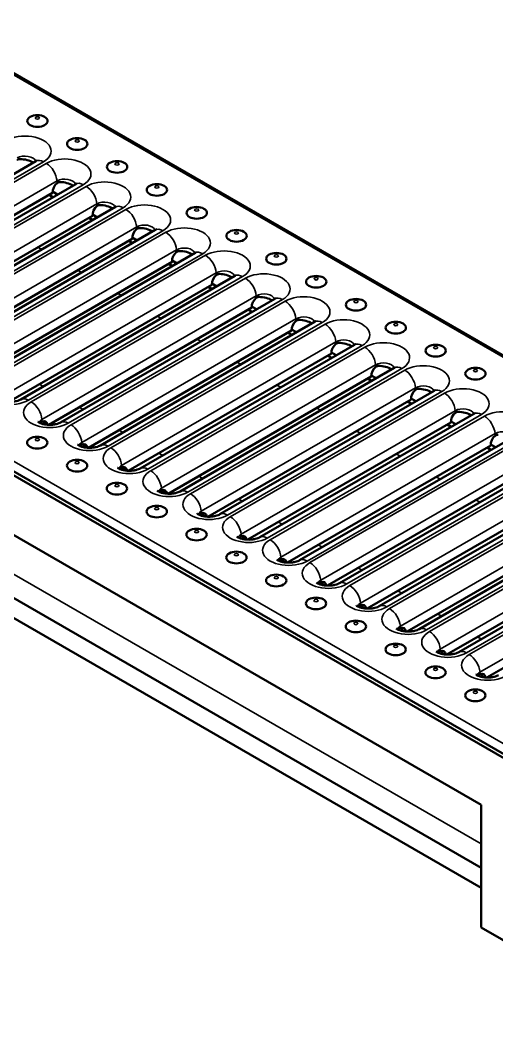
# Model space of a CAD drawing. Header units: millimetres. Extents: x 0 to 2181, y -65 to 1050.
# Drawn here: x 311.2 to 369.8, y 83.8 to 207.8 of the extents above; entities that cross this region are included whole.
import ezdxf

# ---------------------------------------------------------------- set-up
doc = ezdxf.new("R2010")
doc.units = ezdxf.units.MM
doc.header["$LTSCALE"] = 2.5
doc.layers.add('Sichtbar (ISO)', color=7, linetype='Continuous', lineweight=50)
doc.layers.add('Sichtbar schmal (ISO)', color=7, linetype='Continuous', lineweight=35)

msp = doc.modelspace()

# ---------------------------------------------------------------- linework, layer by layer
at = {"layer": 'Sichtbar (ISO)'}
for p, q in [((113.545, 314.953), (466.744, 111.033)), ((71.248, 289.865), (424.801, 85.741)), ((71.731, 290.09), (424.93, 86.17)), ((128.17, 249.653), (367.879, 111.257)), ((133.549, 238.79), (367.879, 103.5)), ((133.549, 236.341), (367.879, 101.051)), ((313.126, 190.492), (286.786, 175.284)), ((318.022, 187.665), (291.683, 172.457)), ((315.191, 186.584), (290.219, 172.166)), ((315.226, 186.05), (314.746, 186.327)), ((315.791, 186.376), (315.19, 186.723)), ((322.919, 184.837), (296.579, 169.63)), ((320.087, 183.757), (295.116, 169.339)), ((320.688, 183.549), (320.086, 183.896)), ((320.122, 183.223), (319.642, 183.5)), ((327.816, 182.01), (301.476, 166.803)), ((325.584, 180.722), (324.983, 181.069)), ((324.984, 180.93), (300.012, 166.512)), ((325.019, 180.396), (324.539, 180.673)), ((332.713, 179.183), (306.373, 163.976)), ((329.881, 178.102), (304.909, 163.685)), ((329.916, 177.568), (329.436, 177.845)), ((330.481, 177.895), (329.88, 178.242)), ((337.609, 176.356), (311.27, 161.149)), ((334.777, 175.275), (309.806, 160.858)), ((334.812, 174.741), (334.332, 175.018)), ((335.378, 175.068), (334.777, 175.415)), ((339.674, 172.448), (314.703, 158.031)), ((342.506, 173.529), (316.166, 158.322)), ((340.274, 172.241), (339.673, 172.588)), ((339.709, 171.914), (339.229, 172.191)), ((347.403, 170.702), (321.063, 155.495)), ((344.571, 169.621), (319.599, 155.204)), ((344.606, 169.087), (344.126, 169.364)), ((345.171, 169.413), (344.57, 169.76)), ((352.299, 167.875), (325.96, 152.667)), ((349.468, 166.794), (324.496, 152.377)), ((349.503, 166.26), (349.023, 166.537)), ((350.068, 166.586), (349.467, 166.933)), ((357.196, 165.048), (330.856, 149.84)), ((354.364, 163.967), (329.393, 149.549)), ((354.399, 163.433), (353.919, 163.71)), ((354.965, 163.759), (354.363, 164.106)), ((362.093, 162.22), (335.753, 147.013)), ((359.861, 160.932), (359.26, 161.279)), ((359.261, 161.14), (334.289, 146.722)), ((359.296, 160.606), (358.816, 160.883)), ((366.99, 159.393), (340.65, 144.186)), ((314.402, 158.054), (314.13, 158.21)), ((364.158, 158.313), (339.186, 143.895)), ((364.193, 157.779), (363.713, 158.056)), ((364.758, 158.105), (364.157, 158.452)), ((371.886, 156.566), (345.547, 141.359)), ((319.298, 155.227), (319.027, 155.383)), ((369.054, 155.485), (344.083, 141.068)), ((369.089, 154.951), (368.609, 155.229)), ((369.655, 155.278), (369.054, 155.625)), ((324.195, 152.399), (323.924, 152.556)), ((373.951, 152.658), (348.98, 138.241)), ((376.783, 153.739), (350.443, 138.532)), ((381.68, 150.912), (355.34, 135.705)), ((329.092, 149.572), (328.82, 149.729)), ((378.848, 149.831), (353.876, 135.414)), ((386.576, 148.085), (360.237, 132.878)), ((333.989, 146.745), (333.717, 146.902)), ((383.745, 147.004), (358.773, 132.587)), ((391.473, 145.258), (365.133, 130.05)), ((338.885, 143.918), (338.614, 144.075)), ((388.641, 144.177), (363.67, 129.76)), ((343.782, 141.091), (343.511, 141.248)), ((393.538, 141.35), (368.566, 126.933)), ((348.679, 138.264), (348.407, 138.42)), ((353.575, 135.437), (353.304, 135.593)), ((358.472, 132.61), (358.201, 132.766)), ((363.369, 129.782), (363.097, 129.939)), ((368.266, 126.955), (367.994, 127.112)), ((367.879, 96.152), (367.879, 111.257)), ((423.033, 64.308), (367.879, 96.152))]:
    msp.add_line(p, q, dxfattribs=at)
for centre in [(313.317, 195.422), (318.214, 192.595), (323.11, 189.768), (328.007, 186.941), (332.904, 184.114), (337.8, 181.287), (342.697, 178.46), (347.594, 175.632), (352.491, 172.805), (357.387, 169.978), (362.284, 167.151), (367.181, 164.324), (313.299, 155.832), (318.196, 153.005), (323.093, 150.178), (327.989, 147.351), (332.886, 144.524), (337.783, 141.697), (342.679, 138.87), (347.576, 136.043), (352.473, 133.216), (357.37, 130.388), (362.266, 127.561), (367.163, 124.734)]:
    msp.add_ellipse(centre, major_axis=(1.25, 0), ratio=0.5773503, dxfattribs=at)
for centre, major_axis, ratio, start_param, end_param in [((311.762, 190.143), (1.329, -0.278), 0.38606, 0.7684392, 2.0892526), ((315.898, 186.992), (0.427, 0.906), 0.6252357, 0.8587812, 2.3042497), ((316.659, 187.315), (1.329, -0.278), 0.38606, 0.7684392, 2.0892526), ((320.794, 184.165), (0.427, 0.906), 0.6252357, 0.8587812, 2.3042497), ((321.556, 184.488), (1.329, -0.278), 0.38606, 0.7684392, 2.0892526), ((325.691, 181.338), (0.427, 0.906), 0.6252357, 0.8587812, 2.3042497), ((326.453, 181.661), (1.329, -0.278), 0.38606, 0.7684392, 2.0892526), ((330.588, 178.511), (0.427, 0.906), 0.6252357, 0.8587812, 2.3042497), ((331.349, 178.834), (1.329, -0.278), 0.38606, 0.7684392, 2.0892526), ((335.485, 175.684), (0.427, 0.906), 0.6252357, 0.8587812, 2.3042497), ((336.246, 176.007), (1.329, -0.278), 0.38606, 0.7684392, 2.0892526), ((340.381, 172.856), (0.427, 0.906), 0.6252357, 0.8587812, 2.3042497), ((341.143, 173.18), (1.329, -0.278), 0.38606, 0.7684392, 2.0892526), ((345.278, 170.029), (0.427, 0.906), 0.6252357, 0.8587812, 2.3042497), ((346.039, 170.353), (1.329, -0.278), 0.38606, 0.7684392, 2.0892526), ((350.175, 167.202), (0.427, 0.906), 0.6252357, 0.8587812, 2.3042497), ((350.936, 167.526), (1.329, -0.278), 0.38606, 0.7684392, 2.0892526), ((355.071, 164.375), (0.427, 0.906), 0.6252357, 0.8587812, 2.3042497), ((355.833, 164.698), (1.329, -0.278), 0.38606, 0.7684392, 2.0892526), ((360.73, 161.871), (1.329, -0.278), 0.38606, 0.7684392, 2.0892526), ((359.968, 161.548), (0.427, 0.906), 0.6252357, 0.8587812, 2.3042497), ((364.865, 158.721), (0.427, 0.906), 0.6252357, 0.8587812, 2.3042497), ((365.626, 159.044), (1.329, -0.278), 0.38606, 0.7684392, 2.0892526), ((313.865, 157.547), (-0.427, -0.906), 0.6252357, 2.4041357, 3.7497182), ((313.423, 157.802), (0.427, 0.906), 0.6252357, 5.4458424, 5.813139), ((369.762, 155.894), (0.427, 0.906), 0.6252357, 0.8587812, 2.3042497), ((318.762, 154.72), (-0.427, -0.906), 0.6252357, 2.4041357, 3.7497182), ((318.32, 154.975), (0.427, 0.906), 0.6252357, 5.4458424, 5.813139), ((323.658, 151.893), (-0.427, -0.906), 0.6252357, 2.4041357, 3.7497182), ((323.217, 152.148), (0.427, 0.906), 0.6252357, 5.4458424, 5.813139), ((328.555, 149.066), (-0.427, -0.906), 0.6252357, 2.4041357, 3.7497182), ((328.113, 149.321), (0.427, 0.906), 0.6252357, 5.4458424, 5.813139), ((333.452, 146.239), (-0.427, -0.906), 0.6252357, 2.4041357, 3.7497182), ((333.01, 146.494), (0.427, 0.906), 0.6252357, 5.4458424, 5.813139), ((338.348, 143.412), (-0.427, -0.906), 0.6252357, 2.4041357, 3.7497182), ((337.907, 143.666), (0.427, 0.906), 0.6252357, 5.4458424, 5.813139), ((343.245, 140.584), (-0.427, -0.906), 0.6252357, 2.4041357, 3.7497182), ((342.804, 140.839), (0.427, 0.906), 0.6252357, 5.4458424, 5.813139), ((348.142, 137.757), (-0.427, -0.906), 0.6252357, 2.4041357, 3.7497182), ((347.7, 138.012), (0.427, 0.906), 0.6252357, 5.4458424, 5.813139), ((353.039, 134.93), (-0.427, -0.906), 0.6252357, 2.4041357, 3.7497182), ((352.597, 135.185), (0.427, 0.906), 0.6252357, 5.4458424, 5.813139), ((357.935, 132.103), (-0.427, -0.906), 0.6252357, 2.4041357, 3.7497182), ((357.494, 132.358), (0.427, 0.906), 0.6252357, 5.4458424, 5.813139), ((362.832, 129.276), (-0.427, -0.906), 0.6252357, 2.4041357, 3.7497182), ((362.39, 129.531), (0.427, 0.906), 0.6252357, 5.4458424, 5.813139), ((367.729, 126.449), (-0.427, -0.906), 0.6252357, 2.4041357, 3.7497182), ((367.287, 126.704), (0.427, 0.906), 0.6252357, 5.4458424, 5.813139)]:
    msp.add_ellipse(centre, major_axis=major_axis, ratio=ratio, start_param=start_param, end_param=end_param, dxfattribs=at)
for points, knots in [([(310.851, 190.614), (310.856, 190.617), (310.861, 190.621), (310.871, 190.628), (310.876, 190.631), (310.891, 190.641), (310.901, 190.646), (310.929, 190.663), (310.949, 190.672), (311.023, 190.703), (311.08, 190.717), (311.158, 190.725), (311.178, 190.726), (311.197, 190.726)], [0, 0, 0, 0, 0.004080736, 0.004080736, 0.00866605, 0.00866605, 0.016351881, 0.016351881, 0.031890083, 0.031890083, 0.072800189, 0.072800189, 0.086303969, 0.086303969, 0.086303969, 0.086303969]), ([(313.25, 190.58), (313.25, 190.58), (313.25, 190.58), (313.25, 190.579), (313.24, 190.569), (313.199, 190.538), (313.168, 190.516), (313.126, 190.492)], [5.99254708, 5.99254708, 5.99254708, 5.99254708, 5.99378738, 5.99378738, 6.13848635, 6.13848635, 6.28318531, 6.28318531, 6.28318531, 6.28318531]), ([(315.748, 187.787), (315.753, 187.79), (315.757, 187.793), (315.768, 187.8), (315.773, 187.804), (315.788, 187.814), (315.797, 187.819), (315.826, 187.835), (315.846, 187.845), (315.92, 187.876), (315.977, 187.89), (316.055, 187.897), (316.074, 187.899), (316.094, 187.899)], [0, 0, 0, 0, 0.004080736, 0.004080736, 0.00866605, 0.00866605, 0.016351881, 0.016351881, 0.031890083, 0.031890083, 0.072800189, 0.072800189, 0.086303969, 0.086303969, 0.086303969, 0.086303969]), ([(318.147, 187.753), (318.147, 187.753), (318.147, 187.753), (318.146, 187.752), (318.137, 187.742), (318.096, 187.711), (318.064, 187.689), (318.022, 187.665)], [5.99254708, 5.99254708, 5.99254708, 5.99254708, 5.99378738, 5.99378738, 6.13848635, 6.13848635, 6.28318531, 6.28318531, 6.28318531, 6.28318531]), ([(320.645, 184.959), (320.649, 184.963), (320.654, 184.966), (320.664, 184.973), (320.67, 184.977), (320.685, 184.986), (320.694, 184.992), (320.723, 185.008), (320.743, 185.018), (320.817, 185.049), (320.874, 185.063), (320.951, 185.07), (320.971, 185.071), (320.991, 185.072)], [0, 0, 0, 0, 0.004080736, 0.004080736, 0.00866605, 0.00866605, 0.016351881, 0.016351881, 0.031890083, 0.031890083, 0.072800189, 0.072800189, 0.086303969, 0.086303969, 0.086303969, 0.086303969]), ([(323.043, 184.925), (323.043, 184.925), (323.043, 184.925), (323.043, 184.925), (323.034, 184.915), (322.992, 184.883), (322.961, 184.862), (322.919, 184.837)], [5.99254708, 5.99254708, 5.99254708, 5.99254708, 5.99378738, 5.99378738, 6.13848635, 6.13848635, 6.28318531, 6.28318531, 6.28318531, 6.28318531]), ([(325.541, 182.132), (325.546, 182.136), (325.551, 182.139), (325.561, 182.146), (325.567, 182.15), (325.581, 182.159), (325.591, 182.165), (325.62, 182.181), (325.639, 182.191), (325.714, 182.222), (325.77, 182.236), (325.848, 182.243), (325.868, 182.244), (325.887, 182.245)], [0, 0, 0, 0, 0.004080736, 0.004080736, 0.00866605, 0.00866605, 0.016351881, 0.016351881, 0.031890083, 0.031890083, 0.072800189, 0.072800189, 0.086303969, 0.086303969, 0.086303969, 0.086303969]), ([(327.94, 182.098), (327.94, 182.098), (327.94, 182.098), (327.94, 182.098), (327.93, 182.088), (327.889, 182.056), (327.858, 182.034), (327.816, 182.01)], [5.99254708, 5.99254708, 5.99254708, 5.99254708, 5.99378738, 5.99378738, 6.13848635, 6.13848635, 6.28318531, 6.28318531, 6.28318531, 6.28318531]), ([(330.438, 179.305), (330.443, 179.309), (330.448, 179.312), (330.458, 179.319), (330.463, 179.323), (330.478, 179.332), (330.487, 179.338), (330.516, 179.354), (330.536, 179.364), (330.61, 179.395), (330.667, 179.408), (330.745, 179.416), (330.764, 179.417), (330.784, 179.417)], [0, 0, 0, 0, 0.004080736, 0.004080736, 0.00866605, 0.00866605, 0.016351881, 0.016351881, 0.031890083, 0.031890083, 0.072800189, 0.072800189, 0.086303969, 0.086303969, 0.086303969, 0.086303969]), ([(332.837, 179.271), (332.837, 179.271), (332.837, 179.271), (332.837, 179.271), (332.827, 179.261), (332.786, 179.229), (332.754, 179.207), (332.713, 179.183)], [5.99254708, 5.99254708, 5.99254708, 5.99254708, 5.99378738, 5.99378738, 6.13848635, 6.13848635, 6.28318531, 6.28318531, 6.28318531, 6.28318531]), ([(335.335, 176.478), (335.34, 176.482), (335.344, 176.485), (335.355, 176.492), (335.36, 176.496), (335.375, 176.505), (335.384, 176.511), (335.413, 176.527), (335.433, 176.537), (335.507, 176.567), (335.564, 176.581), (335.642, 176.589), (335.661, 176.59), (335.681, 176.59)], [0, 0, 0, 0, 0.004080736, 0.004080736, 0.00866605, 0.00866605, 0.016351881, 0.016351881, 0.031890083, 0.031890083, 0.072800189, 0.072800189, 0.086303969, 0.086303969, 0.086303969, 0.086303969]), ([(337.733, 176.444), (337.733, 176.444), (337.733, 176.444), (337.733, 176.444), (337.724, 176.434), (337.683, 176.402), (337.651, 176.38), (337.609, 176.356)], [5.99254708, 5.99254708, 5.99254708, 5.99254708, 5.99378738, 5.99378738, 6.13848635, 6.13848635, 6.28318531, 6.28318531, 6.28318531, 6.28318531]), ([(340.232, 173.651), (340.236, 173.654), (340.241, 173.658), (340.251, 173.665), (340.257, 173.669), (340.271, 173.678), (340.281, 173.684), (340.31, 173.7), (340.33, 173.71), (340.404, 173.74), (340.46, 173.754), (340.538, 173.762), (340.558, 173.763), (340.577, 173.763)], [0, 0, 0, 0, 0.004080736, 0.004080736, 0.00866605, 0.00866605, 0.016351881, 0.016351881, 0.031890083, 0.031890083, 0.072800189, 0.072800189, 0.086303969, 0.086303969, 0.086303969, 0.086303969]), ([(342.63, 173.617), (342.63, 173.617), (342.63, 173.617), (342.63, 173.617), (342.62, 173.607), (342.579, 173.575), (342.548, 173.553), (342.506, 173.529)], [5.99254708, 5.99254708, 5.99254708, 5.99254708, 5.99378738, 5.99378738, 6.13848635, 6.13848635, 6.28318531, 6.28318531, 6.28318531, 6.28318531]), ([(345.128, 170.824), (345.133, 170.827), (345.138, 170.831), (345.148, 170.838), (345.153, 170.841), (345.168, 170.851), (345.178, 170.857), (345.206, 170.873), (345.226, 170.882), (345.3, 170.913), (345.357, 170.927), (345.435, 170.935), (345.455, 170.936), (345.474, 170.936)], [0, 0, 0, 0, 0.004080736, 0.004080736, 0.00866605, 0.00866605, 0.016351881, 0.016351881, 0.031890083, 0.031890083, 0.072800189, 0.072800189, 0.086303969, 0.086303969, 0.086303969, 0.086303969]), ([(347.527, 170.79), (347.527, 170.79), (347.527, 170.79), (347.527, 170.79), (347.517, 170.78), (347.476, 170.748), (347.445, 170.726), (347.403, 170.702)], [5.99254708, 5.99254708, 5.99254708, 5.99254708, 5.99378738, 5.99378738, 6.13848635, 6.13848635, 6.28318531, 6.28318531, 6.28318531, 6.28318531]), ([(350.025, 167.997), (350.03, 168), (350.034, 168.004), (350.045, 168.011), (350.05, 168.014), (350.065, 168.024), (350.074, 168.029), (350.103, 168.046), (350.123, 168.055), (350.197, 168.086), (350.254, 168.1), (350.332, 168.108), (350.351, 168.109), (350.371, 168.109)], [0, 0, 0, 0, 0.004080736, 0.004080736, 0.00866605, 0.00866605, 0.016351881, 0.016351881, 0.031890083, 0.031890083, 0.072800189, 0.072800189, 0.086303969, 0.086303969, 0.086303969, 0.086303969]), ([(352.424, 167.963), (352.424, 167.963), (352.424, 167.963), (352.423, 167.963), (352.414, 167.953), (352.373, 167.921), (352.341, 167.899), (352.299, 167.875)], [5.99254708, 5.99254708, 5.99254708, 5.99254708, 5.99378738, 5.99378738, 6.13848635, 6.13848635, 6.28318531, 6.28318531, 6.28318531, 6.28318531]), ([(354.922, 165.17), (354.926, 165.173), (354.931, 165.176), (354.941, 165.184), (354.947, 165.187), (354.962, 165.197), (354.971, 165.202), (355, 165.219), (355.02, 165.228), (355.094, 165.259), (355.151, 165.273), (355.228, 165.281), (355.248, 165.282), (355.268, 165.282)], [0, 0, 0, 0, 0.004080736, 0.004080736, 0.00866605, 0.00866605, 0.016351881, 0.016351881, 0.031890083, 0.031890083, 0.072800189, 0.072800189, 0.086303969, 0.086303969, 0.086303969, 0.086303969]), ([(357.32, 165.136), (357.32, 165.136), (357.32, 165.136), (357.32, 165.135), (357.311, 165.125), (357.269, 165.094), (357.238, 165.072), (357.196, 165.048)], [5.99254708, 5.99254708, 5.99254708, 5.99254708, 5.99378738, 5.99378738, 6.13848635, 6.13848635, 6.28318531, 6.28318531, 6.28318531, 6.28318531]), ([(311.27, 161.149), (311.215, 161.117), (311.142, 161.081), (310.96, 161.01), (310.848, 160.975), (310.592, 160.914), (310.444, 160.889), (310.131, 160.858), (309.963, 160.852), (309.632, 160.864), (309.467, 160.882), (309.167, 160.935), (309.031, 160.97), (308.804, 161.046), (308.712, 161.086), (308.575, 161.157), (308.528, 161.189), (308.479, 161.227), (308.469, 161.237), (308.469, 161.237)], [0, 0, 0, 0, 0.1890457, 0.1890457, 0.3937776, 0.3937776, 0.6151701, 0.6151701, 0.8479188, 0.8479188, 1.0830143, 1.0830143, 1.3102517, 1.3102517, 1.5212346, 1.5212346, 1.7139425, 1.7139425, 1.8614346, 1.8614346, 1.8614346, 1.8614346]), ([(359.818, 162.342), (359.823, 162.346), (359.828, 162.349), (359.838, 162.356), (359.844, 162.36), (359.858, 162.37), (359.868, 162.375), (359.897, 162.391), (359.916, 162.401), (359.991, 162.432), (360.047, 162.446), (360.125, 162.453), (360.145, 162.454), (360.164, 162.455)], [0, 0, 0, 0, 0.004080736, 0.004080736, 0.00866605, 0.00866605, 0.016351881, 0.016351881, 0.031890083, 0.031890083, 0.072800189, 0.072800189, 0.086303969, 0.086303969, 0.086303969, 0.086303969]), ([(362.217, 162.308), (362.217, 162.308), (362.217, 162.308), (362.217, 162.308), (362.207, 162.298), (362.166, 162.266), (362.135, 162.245), (362.093, 162.22)], [5.99254708, 5.99254708, 5.99254708, 5.99254708, 5.99378738, 5.99378738, 6.13848635, 6.13848635, 6.28318531, 6.28318531, 6.28318531, 6.28318531]), ([(364.715, 159.515), (364.72, 159.519), (364.725, 159.522), (364.735, 159.529), (364.74, 159.533), (364.755, 159.542), (364.764, 159.548), (364.793, 159.564), (364.813, 159.574), (364.887, 159.605), (364.944, 159.619), (365.022, 159.626), (365.041, 159.627), (365.061, 159.628)], [0, 0, 0, 0, 0.004080736, 0.004080736, 0.00866605, 0.00866605, 0.016351881, 0.016351881, 0.031890083, 0.031890083, 0.072800189, 0.072800189, 0.086303969, 0.086303969, 0.086303969, 0.086303969]), ([(367.114, 159.481), (367.114, 159.481), (367.114, 159.481), (367.114, 159.481), (367.104, 159.471), (367.063, 159.439), (367.031, 159.418), (366.99, 159.393)], [5.99254708, 5.99254708, 5.99254708, 5.99254708, 5.99378738, 5.99378738, 6.13848635, 6.13848635, 6.28318531, 6.28318531, 6.28318531, 6.28318531]), ([(316.166, 158.322), (316.111, 158.29), (316.039, 158.254), (315.857, 158.183), (315.745, 158.148), (315.488, 158.086), (315.341, 158.062), (315.027, 158.03), (314.86, 158.025), (314.528, 158.037), (314.364, 158.055), (314.064, 158.108), (313.928, 158.143), (313.701, 158.219), (313.608, 158.259), (313.472, 158.33), (313.425, 158.362), (313.376, 158.399), (313.366, 158.41), (313.366, 158.41)], [0, 0, 0, 0, 0.1890457, 0.1890457, 0.3937776, 0.3937776, 0.6151701, 0.6151701, 0.8479188, 0.8479188, 1.0830143, 1.0830143, 1.3102517, 1.3102517, 1.5212346, 1.5212346, 1.7139425, 1.7139425, 1.8614346, 1.8614346, 1.8614346, 1.8614346]), ([(313.66, 158.238), (313.676, 158.264), (313.693, 158.287), (313.746, 158.35), (313.785, 158.384), (313.838, 158.417), (313.847, 158.422), (313.863, 158.43), (313.868, 158.433), (313.877, 158.437), (313.88, 158.439), (313.886, 158.441), (313.889, 158.442), (313.892, 158.444)], [0.007864404, 0.007864404, 0.007864404, 0.007864404, 0.029389751, 0.029389751, 0.068905962, 0.068905962, 0.077693724, 0.077693724, 0.082516728, 0.082516728, 0.085093648, 0.085093648, 0.087568489, 0.087568489, 0.087568489, 0.087568489]), ([(369.612, 156.688), (369.617, 156.692), (369.621, 156.695), (369.632, 156.702), (369.637, 156.706), (369.652, 156.715), (369.661, 156.721), (369.69, 156.737), (369.71, 156.747), (369.784, 156.778), (369.841, 156.791), (369.919, 156.799), (369.938, 156.8), (369.958, 156.8)], [0, 0, 0, 0, 0.004080736, 0.004080736, 0.00866605, 0.00866605, 0.016351881, 0.016351881, 0.031890083, 0.031890083, 0.072800189, 0.072800189, 0.086303969, 0.086303969, 0.086303969, 0.086303969]), ([(321.063, 155.495), (321.008, 155.463), (320.935, 155.427), (320.753, 155.356), (320.642, 155.321), (320.385, 155.259), (320.238, 155.234), (319.924, 155.203), (319.757, 155.198), (319.425, 155.21), (319.261, 155.228), (318.961, 155.281), (318.824, 155.316), (318.598, 155.391), (318.505, 155.432), (318.369, 155.503), (318.321, 155.535), (318.273, 155.572), (318.263, 155.583), (318.263, 155.583)], [0, 0, 0, 0, 0.1890457, 0.1890457, 0.3937776, 0.3937776, 0.6151701, 0.6151701, 0.8479188, 0.8479188, 1.0830143, 1.0830143, 1.3102517, 1.3102517, 1.5212346, 1.5212346, 1.7139425, 1.7139425, 1.8614346, 1.8614346, 1.8614346, 1.8614346]), ([(318.557, 155.411), (318.573, 155.436), (318.59, 155.46), (318.642, 155.523), (318.681, 155.557), (318.734, 155.59), (318.744, 155.595), (318.76, 155.603), (318.765, 155.606), (318.774, 155.61), (318.777, 155.611), (318.783, 155.614), (318.786, 155.615), (318.789, 155.617)], [0.007864404, 0.007864404, 0.007864404, 0.007864404, 0.029389751, 0.029389751, 0.068905962, 0.068905962, 0.077693724, 0.077693724, 0.082516728, 0.082516728, 0.085093648, 0.085093648, 0.087568489, 0.087568489, 0.087568489, 0.087568489]), ([(325.96, 152.667), (325.905, 152.636), (325.832, 152.6), (325.65, 152.529), (325.538, 152.493), (325.282, 152.432), (325.135, 152.407), (324.821, 152.376), (324.653, 152.371), (324.322, 152.383), (324.157, 152.4), (323.858, 152.454), (323.721, 152.489), (323.495, 152.564), (323.402, 152.604), (323.265, 152.676), (323.218, 152.707), (323.169, 152.745), (323.159, 152.755), (323.159, 152.755)], [0, 0, 0, 0, 0.1890457, 0.1890457, 0.3937776, 0.3937776, 0.6151701, 0.6151701, 0.8479188, 0.8479188, 1.0830143, 1.0830143, 1.3102517, 1.3102517, 1.5212346, 1.5212346, 1.7139425, 1.7139425, 1.8614346, 1.8614346, 1.8614346, 1.8614346]), ([(323.454, 152.584), (323.469, 152.609), (323.486, 152.633), (323.539, 152.695), (323.578, 152.73), (323.631, 152.762), (323.641, 152.768), (323.656, 152.776), (323.662, 152.779), (323.67, 152.783), (323.673, 152.784), (323.679, 152.787), (323.682, 152.788), (323.685, 152.789)], [0.007864404, 0.007864404, 0.007864404, 0.007864404, 0.029389751, 0.029389751, 0.068905962, 0.068905962, 0.077693724, 0.077693724, 0.082516728, 0.082516728, 0.085093648, 0.085093648, 0.087568489, 0.087568489, 0.087568489, 0.087568489]), ([(330.856, 149.84), (330.802, 149.809), (330.729, 149.773), (330.547, 149.702), (330.435, 149.666), (330.178, 149.605), (330.031, 149.58), (329.718, 149.549), (329.55, 149.544), (329.218, 149.556), (329.054, 149.573), (328.754, 149.626), (328.618, 149.661), (328.391, 149.737), (328.298, 149.777), (328.162, 149.849), (328.115, 149.88), (328.066, 149.918), (328.056, 149.928), (328.056, 149.928)], [0, 0, 0, 0, 0.1890457, 0.1890457, 0.3937776, 0.3937776, 0.6151701, 0.6151701, 0.8479188, 0.8479188, 1.0830143, 1.0830143, 1.3102517, 1.3102517, 1.5212346, 1.5212346, 1.7139425, 1.7139425, 1.8614346, 1.8614346, 1.8614346, 1.8614346]), ([(328.35, 149.757), (328.366, 149.782), (328.383, 149.806), (328.436, 149.868), (328.475, 149.902), (328.528, 149.935), (328.538, 149.941), (328.553, 149.949), (328.559, 149.952), (328.567, 149.956), (328.57, 149.957), (328.576, 149.96), (328.579, 149.961), (328.582, 149.962)], [0.007864404, 0.007864404, 0.007864404, 0.007864404, 0.029389751, 0.029389751, 0.068905962, 0.068905962, 0.077693724, 0.077693724, 0.082516728, 0.082516728, 0.085093648, 0.085093648, 0.087568489, 0.087568489, 0.087568489, 0.087568489]), ([(335.753, 147.013), (335.698, 146.982), (335.626, 146.946), (335.444, 146.875), (335.332, 146.839), (335.075, 146.778), (334.928, 146.753), (334.614, 146.722), (334.447, 146.717), (334.115, 146.729), (333.951, 146.746), (333.651, 146.799), (333.515, 146.834), (333.288, 146.91), (333.195, 146.95), (333.059, 147.022), (333.012, 147.053), (332.963, 147.091), (332.953, 147.101), (332.953, 147.101)], [0, 0, 0, 0, 0.1890457, 0.1890457, 0.3937776, 0.3937776, 0.6151701, 0.6151701, 0.8479188, 0.8479188, 1.0830143, 1.0830143, 1.3102517, 1.3102517, 1.5212346, 1.5212346, 1.7139425, 1.7139425, 1.8614346, 1.8614346, 1.8614346, 1.8614346]), ([(333.247, 146.93), (333.263, 146.955), (333.28, 146.979), (333.333, 147.041), (333.372, 147.075), (333.424, 147.108), (333.434, 147.114), (333.45, 147.122), (333.455, 147.125), (333.464, 147.129), (333.467, 147.13), (333.473, 147.133), (333.476, 147.134), (333.479, 147.135)], [0.007864404, 0.007864404, 0.007864404, 0.007864404, 0.029389751, 0.029389751, 0.068905962, 0.068905962, 0.077693724, 0.077693724, 0.082516728, 0.082516728, 0.085093648, 0.085093648, 0.087568489, 0.087568489, 0.087568489, 0.087568489]), ([(340.65, 144.186), (340.595, 144.154), (340.522, 144.119), (340.34, 144.047), (340.229, 144.012), (339.972, 143.951), (339.825, 143.926), (339.511, 143.895), (339.344, 143.89), (339.012, 143.902), (338.848, 143.919), (338.548, 143.972), (338.411, 144.007), (338.185, 144.083), (338.092, 144.123), (337.955, 144.194), (337.908, 144.226), (337.859, 144.264), (337.85, 144.274), (337.85, 144.274)], [0, 0, 0, 0, 0.1890457, 0.1890457, 0.3937776, 0.3937776, 0.6151701, 0.6151701, 0.8479188, 0.8479188, 1.0830143, 1.0830143, 1.3102517, 1.3102517, 1.5212346, 1.5212346, 1.7139425, 1.7139425, 1.8614346, 1.8614346, 1.8614346, 1.8614346]), ([(338.144, 144.103), (338.159, 144.128), (338.177, 144.152), (338.229, 144.214), (338.268, 144.248), (338.321, 144.281), (338.331, 144.287), (338.346, 144.295), (338.352, 144.298), (338.361, 144.302), (338.364, 144.303), (338.37, 144.306), (338.372, 144.307), (338.375, 144.308)], [0.007864404, 0.007864404, 0.007864404, 0.007864404, 0.029389751, 0.029389751, 0.068905962, 0.068905962, 0.077693724, 0.077693724, 0.082516728, 0.082516728, 0.085093648, 0.085093648, 0.087568489, 0.087568489, 0.087568489, 0.087568489]), ([(345.547, 141.359), (345.492, 141.327), (345.419, 141.292), (345.237, 141.22), (345.125, 141.185), (344.869, 141.124), (344.721, 141.099), (344.408, 141.068), (344.24, 141.062), (343.909, 141.074), (343.744, 141.092), (343.444, 141.145), (343.308, 141.18), (343.081, 141.256), (342.989, 141.296), (342.852, 141.367), (342.805, 141.399), (342.756, 141.437), (342.746, 141.447), (342.746, 141.447)], [0, 0, 0, 0, 0.1890457, 0.1890457, 0.3937776, 0.3937776, 0.6151701, 0.6151701, 0.8479188, 0.8479188, 1.0830143, 1.0830143, 1.3102517, 1.3102517, 1.5212346, 1.5212346, 1.7139425, 1.7139425, 1.8614346, 1.8614346, 1.8614346, 1.8614346]), ([(343.041, 141.276), (343.056, 141.301), (343.073, 141.325), (343.126, 141.387), (343.165, 141.421), (343.218, 141.454), (343.228, 141.46), (343.243, 141.468), (343.249, 141.47), (343.257, 141.474), (343.26, 141.476), (343.266, 141.478), (343.269, 141.48), (343.272, 141.481)], [0.007864404, 0.007864404, 0.007864404, 0.007864404, 0.029389751, 0.029389751, 0.068905962, 0.068905962, 0.077693724, 0.077693724, 0.082516728, 0.082516728, 0.085093648, 0.085093648, 0.087568489, 0.087568489, 0.087568489, 0.087568489]), ([(350.443, 138.532), (350.388, 138.5), (350.316, 138.465), (350.134, 138.393), (350.022, 138.358), (349.765, 138.297), (349.618, 138.272), (349.304, 138.241), (349.137, 138.235), (348.805, 138.247), (348.641, 138.265), (348.341, 138.318), (348.205, 138.353), (347.978, 138.429), (347.885, 138.469), (347.749, 138.54), (347.702, 138.572), (347.653, 138.61), (347.643, 138.62), (347.643, 138.62)], [0, 0, 0, 0, 0.1890457, 0.1890457, 0.3937776, 0.3937776, 0.6151701, 0.6151701, 0.8479188, 0.8479188, 1.0830143, 1.0830143, 1.3102517, 1.3102517, 1.5212346, 1.5212346, 1.7139425, 1.7139425, 1.8614346, 1.8614346, 1.8614346, 1.8614346]), ([(347.937, 138.448), (347.953, 138.474), (347.97, 138.497), (348.023, 138.56), (348.062, 138.594), (348.115, 138.627), (348.124, 138.632), (348.14, 138.641), (348.145, 138.643), (348.154, 138.647), (348.157, 138.649), (348.163, 138.651), (348.166, 138.653), (348.169, 138.654)], [0.007864404, 0.007864404, 0.007864404, 0.007864404, 0.029389751, 0.029389751, 0.068905962, 0.068905962, 0.077693724, 0.077693724, 0.082516728, 0.082516728, 0.085093648, 0.085093648, 0.087568489, 0.087568489, 0.087568489, 0.087568489]), ([(355.34, 135.705), (355.285, 135.673), (355.212, 135.637), (355.031, 135.566), (354.919, 135.531), (354.662, 135.469), (354.515, 135.445), (354.201, 135.413), (354.034, 135.408), (353.702, 135.42), (353.538, 135.438), (353.238, 135.491), (353.101, 135.526), (352.875, 135.602), (352.782, 135.642), (352.646, 135.713), (352.598, 135.745), (352.55, 135.782), (352.54, 135.793), (352.54, 135.793)], [0, 0, 0, 0, 0.1890457, 0.1890457, 0.3937776, 0.3937776, 0.6151701, 0.6151701, 0.8479188, 0.8479188, 1.0830143, 1.0830143, 1.3102517, 1.3102517, 1.5212346, 1.5212346, 1.7139425, 1.7139425, 1.8614346, 1.8614346, 1.8614346, 1.8614346]), ([(352.834, 135.621), (352.85, 135.647), (352.867, 135.67), (352.919, 135.733), (352.958, 135.767), (353.011, 135.8), (353.021, 135.805), (353.037, 135.813), (353.042, 135.816), (353.051, 135.82), (353.054, 135.822), (353.06, 135.824), (353.063, 135.825), (353.066, 135.827)], [0.007864404, 0.007864404, 0.007864404, 0.007864404, 0.029389751, 0.029389751, 0.068905962, 0.068905962, 0.077693724, 0.077693724, 0.082516728, 0.082516728, 0.085093648, 0.085093648, 0.087568489, 0.087568489, 0.087568489, 0.087568489]), ([(360.237, 132.878), (360.182, 132.846), (360.109, 132.81), (359.927, 132.739), (359.815, 132.704), (359.559, 132.642), (359.412, 132.617), (359.098, 132.586), (358.93, 132.581), (358.599, 132.593), (358.434, 132.611), (358.135, 132.664), (357.998, 132.699), (357.772, 132.774), (357.679, 132.815), (357.542, 132.886), (357.495, 132.918), (357.446, 132.955), (357.436, 132.966), (357.436, 132.966)], [0, 0, 0, 0, 0.1890457, 0.1890457, 0.3937776, 0.3937776, 0.6151701, 0.6151701, 0.8479188, 0.8479188, 1.0830143, 1.0830143, 1.3102517, 1.3102517, 1.5212346, 1.5212346, 1.7139425, 1.7139425, 1.8614346, 1.8614346, 1.8614346, 1.8614346]), ([(357.731, 132.794), (357.746, 132.819), (357.763, 132.843), (357.816, 132.906), (357.855, 132.94), (357.908, 132.973), (357.918, 132.978), (357.933, 132.986), (357.939, 132.989), (357.947, 132.993), (357.95, 132.994), (357.956, 132.997), (357.959, 132.998), (357.962, 133)], [0.007864404, 0.007864404, 0.007864404, 0.007864404, 0.029389751, 0.029389751, 0.068905962, 0.068905962, 0.077693724, 0.077693724, 0.082516728, 0.082516728, 0.085093648, 0.085093648, 0.087568489, 0.087568489, 0.087568489, 0.087568489]), ([(365.133, 130.05), (365.079, 130.019), (365.006, 129.983), (364.824, 129.912), (364.712, 129.876), (364.455, 129.815), (364.308, 129.79), (363.995, 129.759), (363.827, 129.754), (363.495, 129.766), (363.331, 129.783), (363.031, 129.837), (362.895, 129.872), (362.668, 129.947), (362.575, 129.988), (362.439, 130.059), (362.392, 130.09), (362.343, 130.128), (362.333, 130.138), (362.333, 130.138)], [0, 0, 0, 0, 0.1890457, 0.1890457, 0.3937776, 0.3937776, 0.6151701, 0.6151701, 0.8479188, 0.8479188, 1.0830143, 1.0830143, 1.3102517, 1.3102517, 1.5212346, 1.5212346, 1.7139425, 1.7139425, 1.8614346, 1.8614346, 1.8614346, 1.8614346]), ([(362.627, 129.967), (362.643, 129.992), (362.66, 130.016), (362.713, 130.078), (362.752, 130.113), (362.805, 130.145), (362.815, 130.151), (362.83, 130.159), (362.836, 130.162), (362.844, 130.166), (362.847, 130.167), (362.853, 130.17), (362.856, 130.171), (362.859, 130.172)], [0.007864404, 0.007864404, 0.007864404, 0.007864404, 0.029389751, 0.029389751, 0.068905962, 0.068905962, 0.077693724, 0.077693724, 0.082516728, 0.082516728, 0.085093648, 0.085093648, 0.087568489, 0.087568489, 0.087568489, 0.087568489]), ([(370.03, 127.223), (369.975, 127.192), (369.903, 127.156), (369.721, 127.085), (369.609, 127.049), (369.352, 126.988), (369.205, 126.963), (368.891, 126.932), (368.724, 126.927), (368.392, 126.939), (368.228, 126.956), (367.928, 127.009), (367.792, 127.044), (367.565, 127.12), (367.472, 127.16), (367.336, 127.232), (367.289, 127.263), (367.24, 127.301), (367.23, 127.311), (367.23, 127.311)], [0, 0, 0, 0, 0.1890457, 0.1890457, 0.3937776, 0.3937776, 0.6151701, 0.6151701, 0.8479188, 0.8479188, 1.0830143, 1.0830143, 1.3102517, 1.3102517, 1.5212346, 1.5212346, 1.7139425, 1.7139425, 1.8614346, 1.8614346, 1.8614346, 1.8614346]), ([(367.524, 127.14), (367.54, 127.165), (367.557, 127.189), (367.61, 127.251), (367.649, 127.285), (367.701, 127.318), (367.711, 127.324), (367.727, 127.332), (367.732, 127.335), (367.741, 127.339), (367.744, 127.34), (367.75, 127.343), (367.753, 127.344), (367.756, 127.345)], [0.007864404, 0.007864404, 0.007864404, 0.007864404, 0.029389751, 0.029389751, 0.068905962, 0.068905962, 0.077693724, 0.077693724, 0.082516728, 0.082516728, 0.085093648, 0.085093648, 0.087568489, 0.087568489, 0.087568489, 0.087568489])]:
    msp.add_open_spline(points, degree=3, knots=knots, dxfattribs=at)
at = {"layer": 'Sichtbar schmal (ISO)'}
for p, q in [((466.432, 111.002), (113.232, 314.922)), ((72.043, 291.141), (425.243, 87.221)), ((287.723, 175.192), (314.063, 190.399)), ((314.409, 190.199), (288.069, 174.992)), ((289.39, 172.832), (315.73, 188.039)), ((292.62, 172.364), (318.96, 187.572)), ((319.306, 187.372), (292.966, 172.164)), ((315.73, 188.039), (315.748, 187.787)), ((294.287, 170.005), (320.626, 185.212)), ((320.626, 185.212), (320.645, 184.959)), ((297.517, 169.537), (323.856, 184.745)), ((324.203, 184.545), (297.863, 169.337)), ((299.183, 167.178), (325.523, 182.385)), ((325.523, 182.385), (325.541, 182.132)), ((302.413, 166.71), (328.753, 181.917)), ((329.099, 181.717), (302.76, 166.51)), ((313.378, 179.883), (313.858, 179.606)), ((304.08, 164.351), (330.42, 179.558)), ((307.31, 163.883), (333.65, 179.09)), ((333.996, 178.89), (307.656, 163.683)), ((330.42, 179.558), (330.438, 179.305)), ((308.977, 161.524), (335.316, 176.731)), ((312.207, 161.056), (338.546, 176.263)), ((318.274, 177.056), (318.754, 176.779)), ((335.316, 176.731), (335.335, 176.478)), ((338.893, 176.063), (312.553, 160.856)), ((313.873, 158.697), (340.213, 173.904)), ((323.171, 174.229), (323.651, 173.952)), ((340.213, 173.904), (340.232, 173.651)), ((317.103, 158.229), (343.443, 173.436)), ((343.789, 173.236), (317.45, 158.029)), ((328.068, 171.402), (328.548, 171.124)), ((318.77, 155.869), (345.11, 171.077)), ((322, 155.402), (348.34, 170.609)), ((348.686, 170.409), (322.346, 155.202)), ((345.11, 171.077), (345.128, 170.824)), ((323.667, 153.042), (350.007, 168.25)), ((326.897, 152.575), (353.237, 167.782)), ((353.583, 167.582), (327.243, 152.375)), ((332.965, 168.574), (333.445, 168.297)), ((350.007, 168.25), (350.025, 167.997)), ((328.564, 150.215), (354.903, 165.422)), ((331.794, 149.747), (358.133, 164.955)), ((337.861, 165.747), (338.341, 165.47)), ((354.903, 165.422), (354.922, 165.17)), ((358.48, 164.755), (332.14, 149.548)), ((313.564, 163.028), (314.044, 162.751)), ((333.46, 147.388), (359.8, 162.595)), ((342.758, 162.92), (343.238, 162.643)), ((359.8, 162.595), (359.818, 162.342)), ((336.69, 146.92), (363.03, 162.128)), ((363.376, 161.928), (337.037, 146.72)), ((318.461, 160.201), (318.941, 159.924)), ((347.655, 160.093), (348.135, 159.816)), ((338.357, 144.561), (364.697, 159.768)), ((341.587, 144.093), (367.927, 159.3)), ((368.273, 159.101), (341.933, 143.893)), ((364.697, 159.768), (364.715, 159.515)), ((313.873, 158.697), (313.892, 158.444)), ((323.358, 157.374), (323.838, 157.097)), ((343.254, 141.734), (369.593, 156.941)), ((346.484, 141.266), (372.823, 156.473)), ((373.17, 156.273), (346.83, 141.066)), ((352.551, 157.266), (353.031, 156.989)), ((369.593, 156.941), (369.612, 156.688)), ((318.77, 155.869), (318.789, 155.617)), ((328.254, 154.546), (328.734, 154.269)), ((348.15, 138.907), (374.49, 154.114)), ((357.448, 154.439), (357.928, 154.162)), ((323.667, 153.042), (323.685, 152.789)), ((351.38, 138.439), (377.72, 153.646)), ((378.066, 153.446), (351.727, 138.239)), ((333.151, 151.719), (333.631, 151.442)), ((362.345, 151.612), (362.825, 151.335)), ((290.526, 151.118), (367.879, 106.458)), ((328.564, 150.215), (328.582, 149.962)), ((353.047, 136.08), (379.387, 151.287)), ((356.277, 135.612), (382.617, 150.819)), ((382.963, 150.619), (356.623, 135.412)), ((338.048, 148.892), (338.528, 148.615)), ((357.944, 133.253), (384.284, 148.46)), ((361.174, 132.785), (387.514, 147.992)), ((387.86, 147.792), (361.52, 132.585)), ((367.242, 148.785), (367.722, 148.507)), ((333.46, 147.388), (333.479, 147.135)), ((342.945, 146.065), (343.424, 145.788)), ((362.841, 130.425), (389.18, 145.633)), ((366.071, 129.958), (392.41, 145.165)), ((338.357, 144.561), (338.375, 144.308)), ((392.757, 144.965), (366.417, 129.758)), ((347.841, 143.238), (348.321, 142.961)), ((367.737, 127.598), (394.077, 142.806)), ((343.254, 141.734), (343.272, 141.481)), ((352.738, 140.411), (353.218, 140.134)), ((348.15, 138.907), (348.169, 138.654)), ((357.635, 137.584), (358.115, 137.307)), ((353.047, 136.08), (353.066, 135.827)), ((362.531, 134.757), (363.011, 134.48)), ((357.944, 133.253), (357.962, 133)), ((367.428, 131.93), (367.908, 131.652)), ((362.841, 130.425), (362.859, 130.172)), ((367.737, 127.598), (367.756, 127.345))]:
    msp.add_line(p, q, dxfattribs=at)
for centre, major_axis in [((313.317, 195.786), (0.255, 0)), ((318.214, 192.959), (0.255, 0)), ((323.11, 190.132), (0.255, 0)), ((328.007, 187.305), (0.255, 0)), ((332.904, 184.478), (0.255, 0)), ((337.8, 181.65), (0.255, 0)), ((342.697, 178.823), (0.255, 0)), ((347.594, 175.996), (0.255, 0)), ((352.491, 173.169), (0.255, 0)), ((357.387, 170.342), (0.255, 0)), ((362.284, 167.515), (0.255, 0)), ((367.181, 164.688), (0.255, 0)), ((313.299, 156.196), (-0.255, 0)), ((318.196, 153.369), (-0.255, 0)), ((323.093, 150.542), (-0.255, 0)), ((327.989, 147.715), (-0.255, 0)), ((332.886, 144.888), (-0.255, 0)), ((337.783, 142.061), (-0.255, 0)), ((342.679, 139.233), (-0.255, 0)), ((347.576, 136.406), (-0.255, 0)), ((352.473, 133.579), (-0.255, 0)), ((357.37, 130.752), (-0.255, 0)), ((362.266, 127.925), (-0.255, 0)), ((367.163, 125.098), (-0.255, 0))]:
    msp.add_ellipse(centre, major_axis=major_axis, ratio=0.5773503, dxfattribs=at)
for centre, major_axis, start_param, end_param in [((311.788, 191.712), (3.218, 0), 5.4977871, 8.6393798), ((311.788, 190.315), (1.35, 0), 0.2141218, 2.3561945), ((314.063, 188.868), (-0.937, 1.623), 5.4977871, 6.2831853), ((316.684, 188.885), (3.218, 0), 5.4977871, 8.6393798), ((314.409, 188.668), (0.937, -1.623), 0.8726646, 2.3561945), ((316.684, 187.488), (1.35, 0), 0.2141218, 2.3561945), ((318.96, 186.041), (-0.937, 1.623), 5.4977871, 6.2831853), ((321.581, 186.058), (3.218, 0), 5.4977871, 8.6393798), ((319.306, 185.841), (0.937, -1.623), 0.8726646, 2.3561945), ((321.581, 184.661), (1.35, 0), 0.2141218, 2.3561945), ((323.856, 183.214), (-0.937, 1.623), 5.4977871, 6.2831853), ((326.478, 183.231), (3.218, 0), 5.4977871, 8.6393798), ((324.203, 183.014), (0.937, -1.623), 0.8726646, 2.3561945), ((326.478, 181.834), (1.35, 0), 0.2141218, 2.3561945), ((331.375, 180.404), (3.218, 0), 5.4977871, 8.6393798), ((328.753, 180.387), (-0.937, 1.623), 5.4977871, 6.2831853), ((329.099, 180.187), (0.937, -1.623), 0.8726646, 2.3561945), ((331.375, 179.007), (1.35, 0), 0.2141218, 2.3561945), ((333.65, 177.56), (-0.937, 1.623), 5.4977871, 6.2831853), ((336.271, 177.577), (3.218, 0), 5.4977871, 8.6393798), ((333.996, 177.36), (0.937, -1.623), 0.8726646, 2.3561945), ((336.271, 176.18), (1.35, 0), 0.2141218, 2.3561945), ((338.546, 174.733), (-0.937, 1.623), 5.4977871, 6.2831853), ((341.168, 174.75), (3.218, 0), 5.4977871, 8.6393798), ((338.893, 174.533), (0.937, -1.623), 0.8726646, 2.3561945), ((341.168, 173.353), (1.35, 0), 0.2141218, 2.3561945), ((343.443, 171.906), (-0.937, 1.623), 5.4977871, 6.2831853), ((346.065, 171.923), (3.218, 0), 5.4977871, 8.6393798), ((343.789, 171.706), (0.937, -1.623), 0.8726646, 2.3561945), ((346.065, 170.525), (1.35, 0), 0.2141218, 2.3561945), ((348.34, 169.078), (-0.937, 1.623), 5.4977871, 6.2831853), ((350.961, 169.095), (3.218, 0), 5.4977871, 8.6393798), ((348.686, 168.879), (0.937, -1.623), 0.8726646, 2.3561945), ((350.961, 167.698), (1.35, 0), 0.2141218, 2.3561945), ((353.237, 166.251), (-0.937, 1.623), 5.4977871, 6.2831853), ((355.858, 166.268), (3.218, 0), 5.4977871, 8.6393798), ((353.583, 166.051), (0.937, -1.623), 0.8726646, 2.3561945), ((355.858, 164.871), (1.35, 0), 0.2141218, 2.3561945), ((358.133, 163.424), (-0.937, 1.623), 5.4977871, 6.2831853), ((360.755, 163.441), (3.218, 0), 5.4977871, 8.6393798), ((358.48, 163.224), (0.937, -1.623), 0.8726646, 2.3561945), ((309.932, 162.37), (-3.218, 0), 5.4977871, 8.6393798), ((360.755, 162.044), (1.35, 0), 0.2141218, 2.3561945), ((365.652, 160.614), (3.218, 0), 5.4977871, 8.6393798), ((312.207, 159.525), (-0.937, 1.623), 5.4977871, 6.2831853), ((363.03, 160.597), (-0.937, 1.623), 5.4977871, 6.2831853), ((363.376, 160.397), (0.937, -1.623), 0.8726646, 2.3561945), ((314.828, 159.542), (-3.218, 0), 5.4977871, 8.6393798), ((312.553, 159.326), (-0.937, 1.623), 4.0142573, 5.4977871), ((365.652, 159.217), (1.35, 0), 0.2141218, 2.3561945), ((367.927, 157.77), (-0.937, 1.623), 5.4977871, 6.2831853), ((370.548, 157.787), (3.218, 0), 5.4977871, 8.6393798), ((368.273, 157.57), (0.937, -1.623), 0.8726646, 2.3561945), ((314.828, 158.145), (-1.35, 0), 5.4977871, 6.0688254), ((317.103, 156.698), (-0.937, 1.623), 5.4977871, 6.2831853), ((319.725, 156.715), (-3.218, 0), 5.4977871, 8.6393798), ((317.45, 156.498), (-0.937, 1.623), 4.0142573, 5.4977871), ((370.548, 156.39), (1.35, 0), 0.2141218, 2.3561945), ((319.725, 155.318), (-1.35, 0), 5.4977871, 6.0688254), ((322, 153.871), (-0.937, 1.623), 5.4977871, 6.2831853), ((324.622, 153.888), (-3.218, 0), 5.4977871, 8.6393798), ((322.346, 153.671), (-0.937, 1.623), 4.0142573, 5.4977871), ((324.622, 152.491), (-1.35, 0), 5.4977871, 6.0688254), ((326.897, 151.044), (-0.937, 1.623), 5.4977871, 6.2831853), ((329.518, 151.061), (-3.218, 0), 5.4977871, 8.6393798), ((327.243, 150.844), (-0.937, 1.623), 4.0142573, 5.4977871), ((329.518, 149.664), (-1.35, 0), 5.4977871, 6.0688254), ((331.794, 148.217), (-0.937, 1.623), 5.4977871, 6.2831853), ((334.415, 148.234), (-3.218, 0), 5.4977871, 8.6393798), ((332.14, 148.017), (-0.937, 1.623), 4.0142573, 5.4977871), ((334.415, 146.837), (-1.35, 0), 5.4977871, 6.0688254), ((336.69, 145.39), (-0.937, 1.623), 5.4977871, 6.2831853), ((339.312, 145.407), (-3.218, 0), 5.4977871, 8.6393798), ((337.037, 145.19), (-0.937, 1.623), 4.0142573, 5.4977871), ((339.312, 144.01), (-1.35, 0), 5.4977871, 6.0688254), ((341.587, 142.563), (-0.937, 1.623), 5.4977871, 6.2831853), ((344.209, 142.58), (-3.218, 0), 5.4977871, 8.6393798), ((341.933, 142.363), (-0.937, 1.623), 4.0142573, 5.4977871), ((344.209, 141.183), (-1.35, 0), 5.4977871, 6.0688254), ((346.484, 139.736), (-0.937, 1.623), 5.4977871, 6.2831853), ((349.105, 139.753), (-3.218, 0), 5.4977871, 8.6393798), ((346.83, 139.536), (-0.937, 1.623), 4.0142573, 5.4977871), ((349.105, 138.355), (-1.35, 0), 5.4977871, 6.0688254), ((351.38, 136.909), (-0.937, 1.623), 5.4977871, 6.2831853), ((354.002, 136.925), (-3.218, 0), 5.4977871, 8.6393798), ((351.727, 136.709), (-0.937, 1.623), 4.0142573, 5.4977871), ((354.002, 135.528), (-1.35, 0), 5.4977871, 6.0688254), ((356.277, 134.081), (-0.937, 1.623), 5.4977871, 6.2831853), ((358.899, 134.098), (-3.218, 0), 5.4977871, 8.6393798), ((356.623, 133.881), (-0.937, 1.623), 4.0142573, 5.4977871), ((358.899, 132.701), (-1.35, 0), 5.4977871, 6.0688254), ((361.174, 131.254), (-0.937, 1.623), 5.4977871, 6.2831853), ((363.795, 131.271), (-3.218, 0), 5.4977871, 8.6393798), ((361.52, 131.054), (-0.937, 1.623), 4.0142573, 5.4977871), ((363.795, 129.874), (-1.35, 0), 5.4977871, 6.0688254), ((366.071, 128.427), (-0.937, 1.623), 5.4977871, 6.2831853), ((368.692, 128.444), (-3.218, 0), 5.4977871, 8.6393798), ((366.417, 128.227), (-0.937, 1.623), 4.0142573, 5.4977871), ((368.692, 127.047), (-1.35, 0), 5.4977871, 6.0688254)]:
    msp.add_ellipse(centre, major_axis=major_axis, ratio=0.5773503, start_param=start_param, end_param=end_param, dxfattribs=at)

doc.saveas('drawing.dxf')
